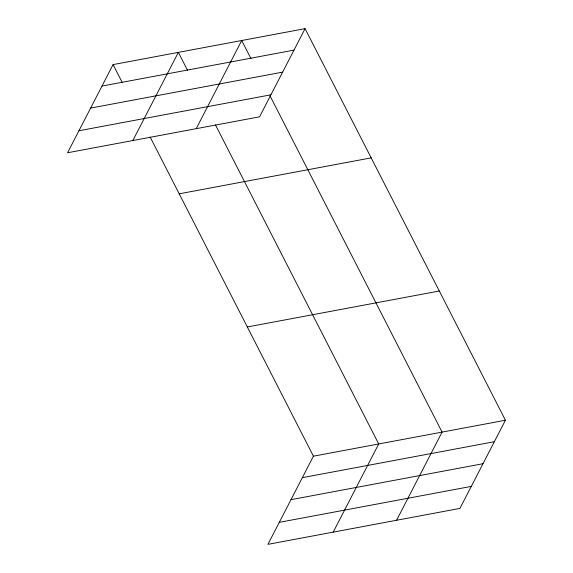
<?xml version="1.0" encoding="UTF-8"?>
<svg xmlns="http://www.w3.org/2000/svg" width="573" height="573" viewBox="0 0 573 573"><rect width="100%" height="100%" fill="white"/><g stroke="black" fill="none" stroke-linecap="round" stroke-linejoin="round"><path stroke-width="0.86" d="M305.065 28.65L113.074 64.591L67.571 152.762L259.562 116.82L305.065 28.65L505.429 420.238L459.926 508.409L267.935 544.35L313.438 456.18L505.429 420.238M132.843 140.543L178.353 52.372L187.629 70.493M196.202 128.681L241.713 40.511L250.981 58.632M333.207 532.131L378.717 443.96L215.448 124.864M396.566 520.27L442.077 432.099L269.933 95.67M101.994 86.065L293.985 50.123M90.634 108.075L282.625 72.134M78.931 130.751L270.922 94.81M179.199 193.817L371.189 157.876M247.321 326.961L439.312 291.012M302.358 477.653L494.349 441.711M290.998 499.663L482.989 463.722M279.295 522.34L471.285 486.398M113.074 64.591L122.35 82.72M150.169 137.083L313.438 456.18"/></g></svg>
